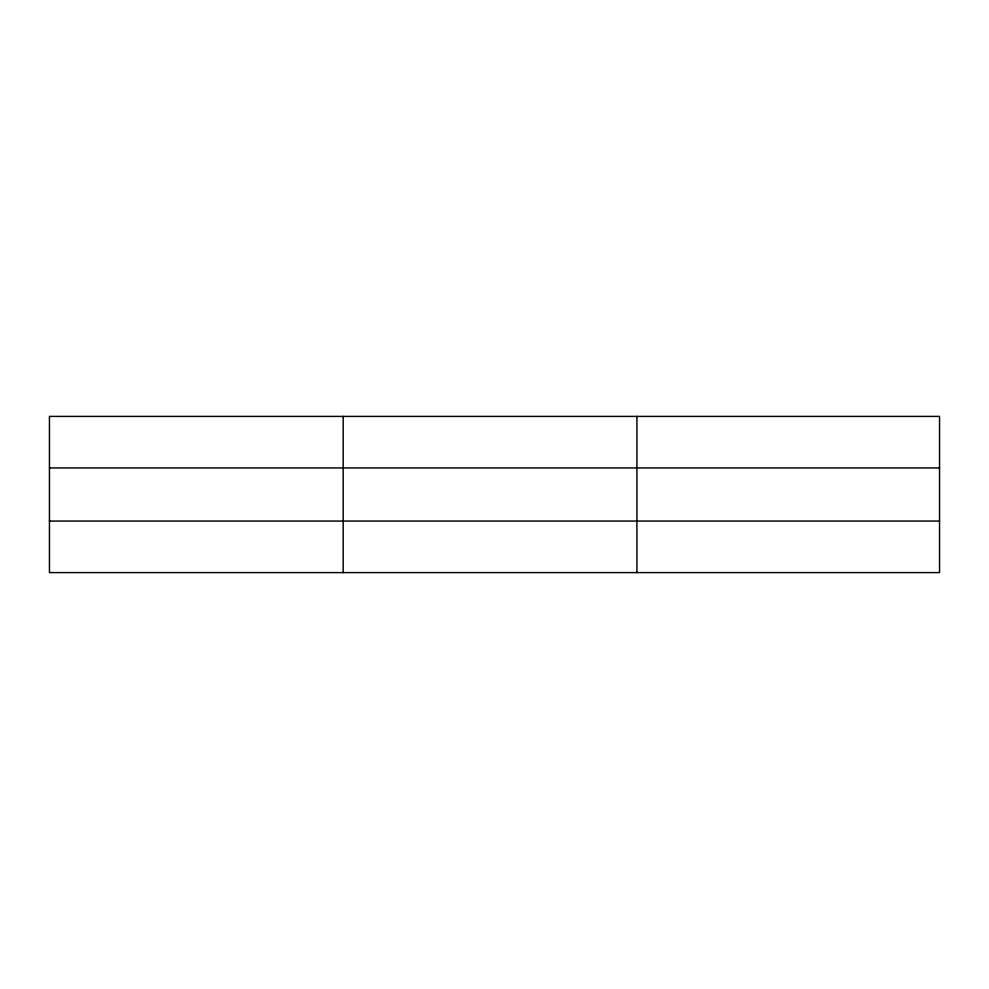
<?xml version="1.0" encoding="UTF-8"?>
<svg xmlns="http://www.w3.org/2000/svg" width="989" height="989" viewBox="0 0 989 989"><rect width="100%" height="100%" fill="white"/><g stroke="black" fill="none" stroke-linecap="round" stroke-linejoin="round"><path stroke-width="1.48" d="M343.183 416.406L343.183 572.594M636.916 416.406L636.916 572.594M939.55 521.055L939.55 572.594L49.45 572.594L49.45 416.406L939.55 416.406L939.55 521.055L49.45 521.055M49.45 467.945L939.55 467.945"/></g></svg>
